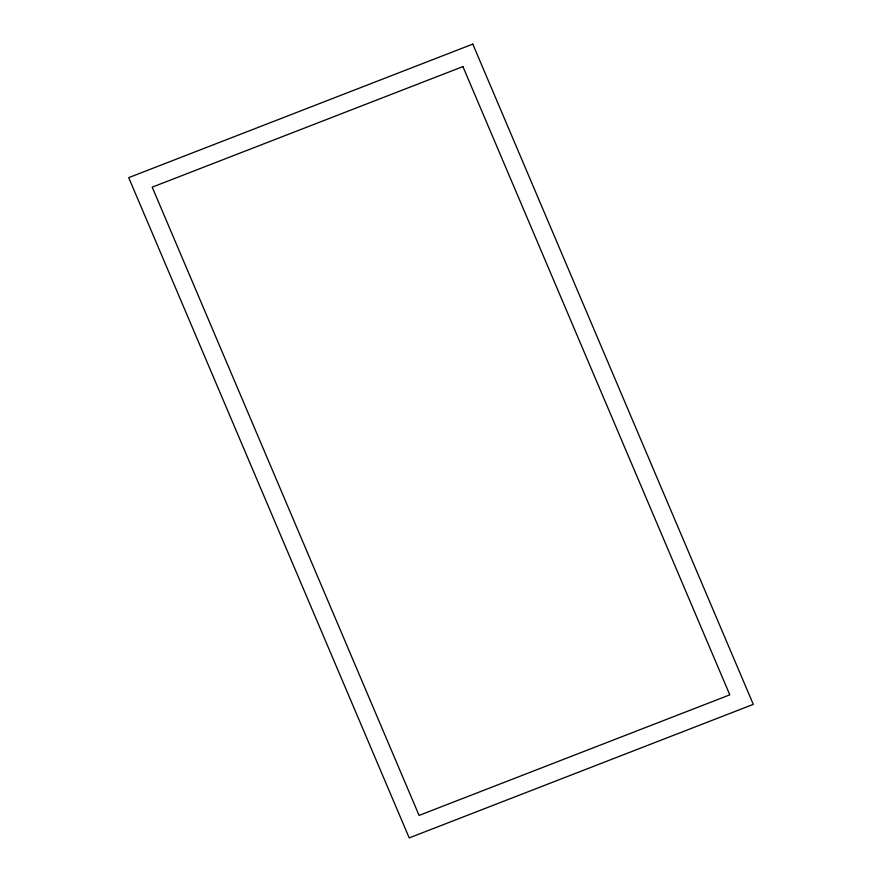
<?xml version="1.0" encoding="UTF-8"?>
<svg xmlns="http://www.w3.org/2000/svg" width="882" height="882" viewBox="0 0 882 882"><rect width="100%" height="100%" fill="white"/><g stroke="black" fill="none" stroke-linecap="round" stroke-linejoin="round"><path stroke-width="1.32" d="M472.796 44.1L128.706 177.635L409.204 837.9L753.294 704.365L472.796 44.1M462.918 66.591L152.2 187.16L419.082 815.409L729.8 694.84L462.918 66.591"/></g></svg>
